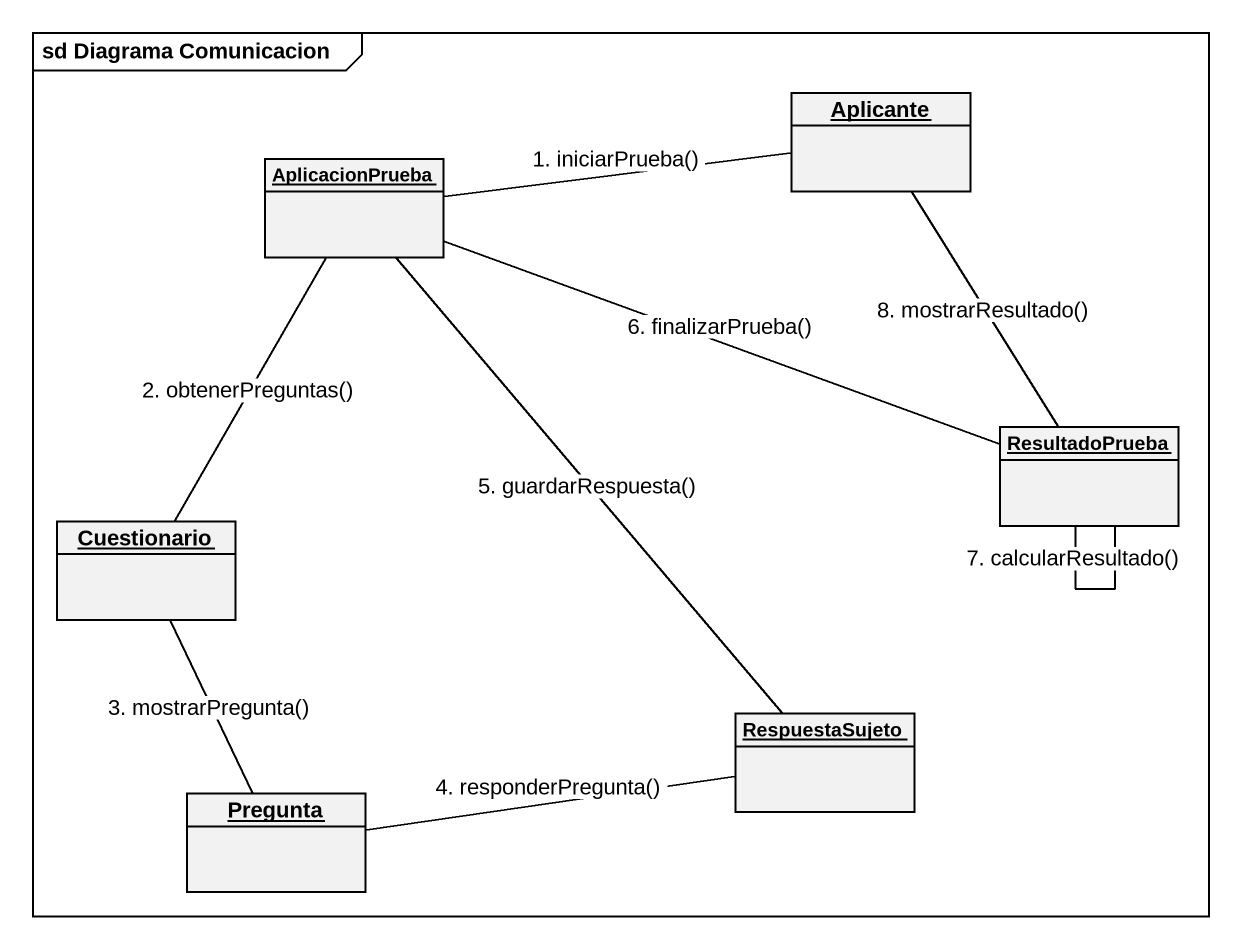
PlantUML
@startuml
mainframe sd Diagrama Comunicacion
hide circle
hide empty members
object AplicacionPrueba
object Aplicante
object ResultadoPrueba
object Cuestionario
object RespuestaSujeto
object Pregunta
AplicacionPrueba -right- ResultadoPrueba : 6. finalizarPrueba()
AplicacionPrueba -- Cuestionario : 2. obtenerPreguntas()
Aplicante -left- AplicacionPrueba : 1. iniciarPrueba()
ResultadoPrueba -up- Aplicante : 8. mostrarResultado()
ResultadoPrueba -- ResultadoPrueba : 7. calcularResultado()
Cuestionario -- Pregunta : 3. mostrarPregunta()
RespuestaSujeto -up- AplicacionPrueba : 5. guardarRespuesta()
Pregunta -right- RespuestaSujeto : 4. responderPregunta()
@enduml
